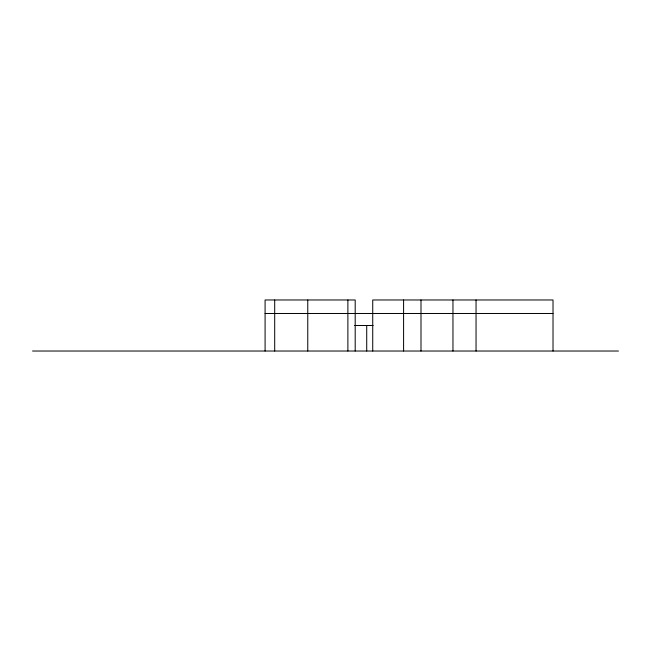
<?xml version="1.0" encoding="UTF-8"?>
<svg xmlns="http://www.w3.org/2000/svg" width="651" height="651" viewBox="0 0 651 651"><rect width="100%" height="100%" fill="white"/><g stroke="black" fill="none" stroke-linecap="round" stroke-linejoin="round"><path stroke-width="0.98" d="M265.087 313.481L553.016 313.481M354.649 325.5L373.161 325.5M32.55 351.027L618.45 351.027M553.016 351.027L553.016 299.973L372.73 299.973L372.73 351.027M476.044 299.973L476.044 351.027M452.958 299.973L452.958 351.027M420.994 299.973L420.994 351.027M403.587 299.973L403.587 351.027M366.716 325.5L366.716 351.027M355.194 351.027L355.194 299.973L265.087 299.973L265.087 351.027M347.886 299.973L347.886 351.027M307.768 299.973L307.768 351.027M274.698 299.973L274.698 351.027"/></g></svg>
